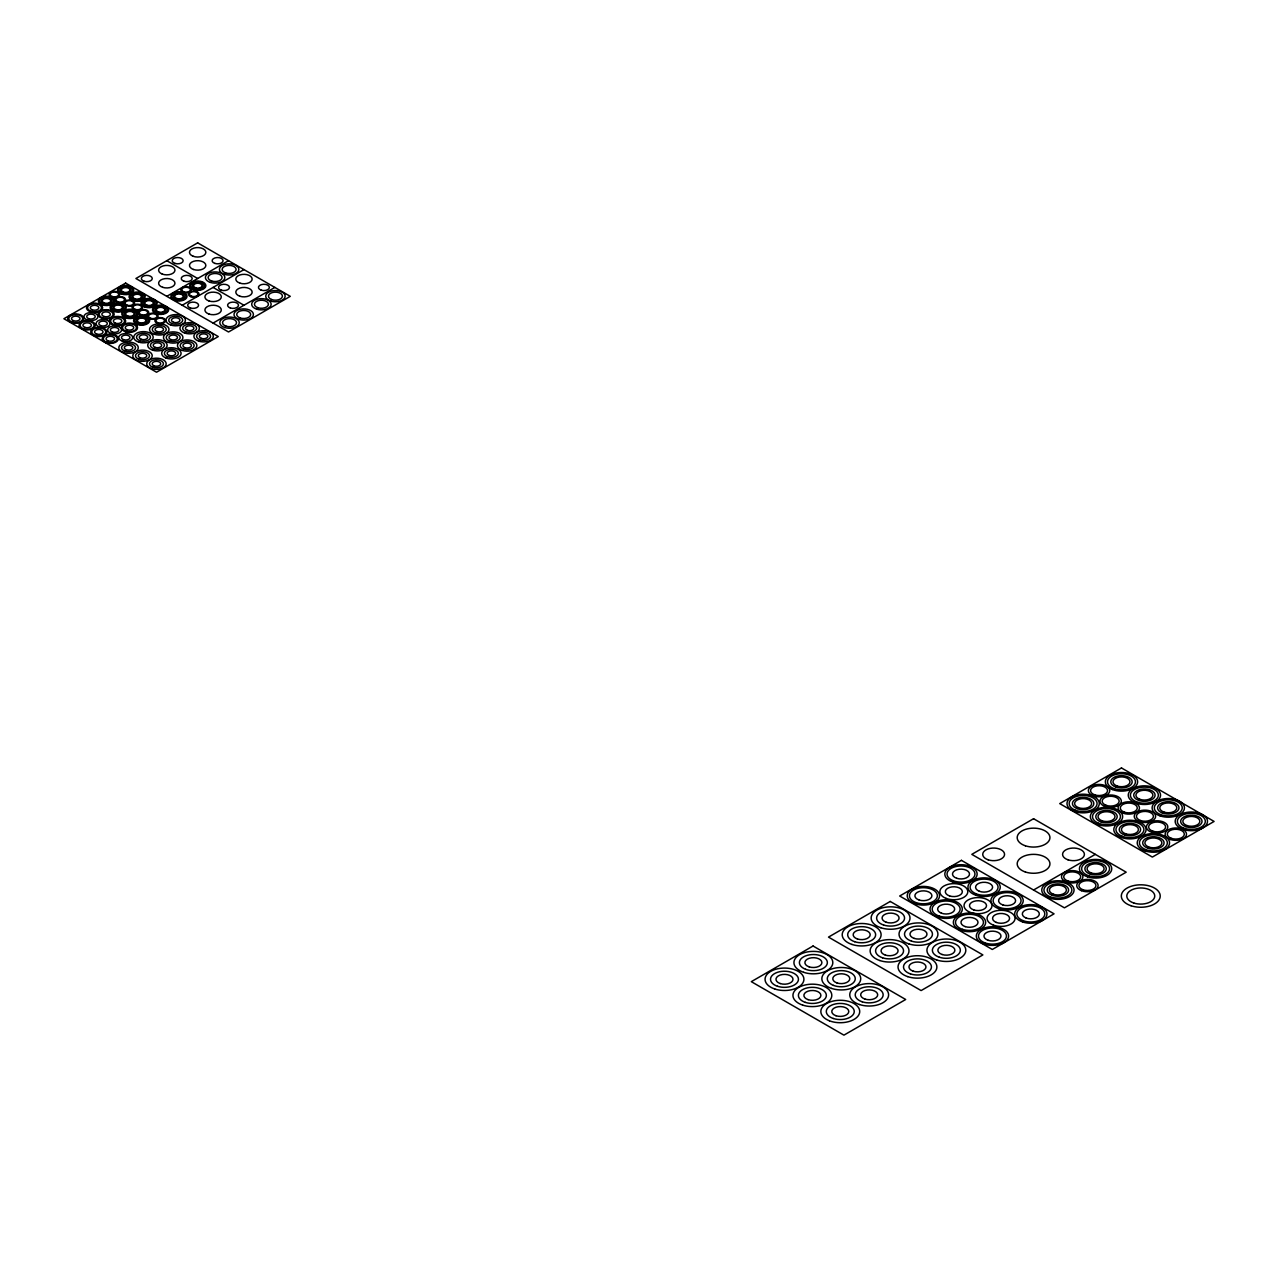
<?xml version="1.0" encoding="UTF-8"?>
<svg xmlns="http://www.w3.org/2000/svg" width="1278" height="1278" viewBox="0 0 1278 1278"><rect width="100%" height="100%" fill="white"/><g stroke="black" fill="none" stroke-linecap="round" stroke-linejoin="round"><path stroke-width="1.5" d="M166.779 296.336L228.522 260.68M182.211 305.25L243.97 269.594M213.091 323.078L274.85 287.422M1033.567 890.015L1095.31 854.359M166.779 260.68L197.659 278.508M213.091 287.422L243.97 305.25M125.643 283.093L63.9 318.733L156.523 372.217L218.282 336.561L125.643 283.093M197.659 242.852L135.899 278.508L228.522 331.992L290.282 296.336L197.659 242.852M813.064 946.008L751.304 981.664L843.927 1035.148L905.687 999.492L813.064 946.008M890.239 901.453L828.495 937.109L921.119 990.578L982.878 954.922L890.239 901.453M961.423 860.35L899.68 896.006L992.303 949.474L1054.062 913.834L961.423 860.35M1033.567 818.703L971.807 854.359L1064.43 907.843L1126.19 872.187L1033.567 818.703M1121.477 767.95L1059.718 803.606L1152.357 857.075L1214.1 821.435L1121.477 767.95M988.182 859.822A10.911 6.31 0 0 0 1004.556 854.359A10.911 6.31 0 0 0 988.182 848.896A10.911 6.31 0 0 0 988.182 859.822M1068.025 859.822A10.911 6.31 0 0 0 1084.399 854.359A10.911 6.31 0 0 0 1068.025 848.896A10.911 6.31 0 0 0 1068.025 859.822M1025.371 845.796A16.374 9.457 0 0 0 1049.941 837.617A16.374 9.457 0 0 0 1025.371 829.422A16.374 9.457 0 0 0 1025.371 845.796M1025.371 871.995A16.374 9.457 0 0 0 1049.941 863.816A16.374 9.457 0 0 0 1025.371 855.621A16.374 9.457 0 0 0 1025.371 871.995M1133.794 903.019A13.978 8.067 0 0 0 1154.753 896.038A13.978 8.067 0 0 0 1133.794 889.041A13.978 8.067 0 0 0 1133.794 903.019M1131.062 905.751A19.426 11.214 0 0 0 1160.216 896.038A19.426 11.214 0 0 0 1131.062 886.309A19.426 11.214 0 0 0 1131.062 905.751M1093.696 795.97A10.703 6.182 0 0 0 1109.751 790.619A10.703 6.182 0 0 0 1093.696 785.267A10.703 6.182 0 0 0 1093.696 795.97M1094.799 794.884A8.515 4.92 0 0 0 1107.563 790.619A8.515 4.92 0 0 0 1094.799 786.369A8.515 4.92 0 0 0 1094.799 794.884M1160.2 815.939A16.151 9.329 0 0 0 1184.434 807.856A16.151 9.329 0 0 0 1160.2 799.772A16.151 9.329 0 0 0 1160.2 815.939M1160.44 814.533A13.978 8.067 0 0 0 1182.214 808.431A13.978 8.067 0 0 0 1162.181 800.603A13.978 8.067 0 0 0 1160.44 814.533M1182.278 829.071A16.151 9.329 0 0 0 1207.454 822.01A16.151 9.329 0 0 0 1184.275 812.952A16.151 9.329 0 0 0 1182.278 829.071M1183.508 828.032A13.978 8.067 0 0 0 1205.282 821.93A13.978 8.067 0 0 0 1185.233 814.086A13.978 8.067 0 0 0 1183.508 828.032M1120.87 837.282A16.151 9.329 0 0 0 1146.031 830.237A16.151 9.329 0 0 0 1122.867 821.179A16.151 9.329 0 0 0 1120.87 837.282M1122.084 836.243A13.978 8.067 0 0 0 1143.858 830.141A13.978 8.067 0 0 0 1123.809 822.313A13.978 8.067 0 0 0 1122.084 836.243M1145.312 850.972A16.151 9.329 0 0 0 1169.546 842.889A16.151 9.329 0 0 0 1145.312 834.806A16.151 9.329 0 0 0 1145.312 850.972M1145.567 849.566A13.978 8.067 0 0 0 1167.325 843.464A13.978 8.067 0 0 0 1147.293 835.636A13.978 8.067 0 0 0 1145.567 849.566M1074.063 811.242A16.151 9.329 0 0 0 1099.24 804.181A16.151 9.329 0 0 0 1076.06 795.14A16.151 9.329 0 0 0 1074.063 811.242M1075.293 810.204A13.978 8.067 0 0 0 1097.051 804.102A13.978 8.067 0 0 0 1077.019 796.274A13.978 8.067 0 0 0 1075.293 810.204M1112.419 789.532A16.151 9.329 0 0 0 1137.596 782.471A16.151 9.329 0 0 0 1114.416 773.43A16.151 9.329 0 0 0 1112.419 789.532M1114.496 788.798A13.978 8.067 0 0 0 1135.455 781.816A13.978 8.067 0 0 0 1114.496 774.819A13.978 8.067 0 0 0 1114.496 788.798M1097.435 824.342A16.151 9.329 0 0 0 1122.611 817.281A16.151 9.329 0 0 0 1099.431 808.223A16.151 9.329 0 0 0 1097.435 824.342M1098.665 823.304A13.978 8.067 0 0 0 1120.423 817.185A13.978 8.067 0 0 0 1100.39 809.357A13.978 8.067 0 0 0 1098.665 823.304M1136.318 803.239A16.151 9.329 0 0 0 1160.552 795.156A16.151 9.329 0 0 0 1136.318 787.088A16.151 9.329 0 0 0 1136.318 803.239M1136.557 801.849A13.978 8.067 0 0 0 1158.331 795.731A13.978 8.067 0 0 0 1138.283 787.903A13.978 8.067 0 0 0 1136.557 801.849M1104.655 806.29A10.703 6.182 0 0 0 1121.317 801.61A10.703 6.182 0 0 0 1105.981 795.619A10.703 6.182 0 0 0 1104.655 806.29M1105.885 805.236A8.515 4.92 0 0 0 1119.145 801.53A8.515 4.92 0 0 0 1106.924 796.753A8.515 4.92 0 0 0 1105.885 805.236M1123.426 813.303A10.703 6.182 0 0 0 1139.465 807.968A10.703 6.182 0 0 0 1123.426 802.616A10.703 6.182 0 0 0 1123.426 813.303M1124.001 812.025A8.515 4.92 0 0 0 1137.26 808.319A8.515 4.92 0 0 0 1125.055 803.542A8.515 4.92 0 0 0 1124.001 812.025M1139.577 821.674A10.703 6.182 0 0 0 1155.631 816.322A10.703 6.182 0 0 0 1139.577 810.971A10.703 6.182 0 0 0 1139.577 821.674M1140.663 820.572A8.515 4.92 0 0 0 1153.443 816.322A8.515 4.92 0 0 0 1140.663 812.057A8.515 4.92 0 0 0 1140.663 820.572M1151.766 832.298A10.703 6.182 0 0 0 1167.804 826.946A10.703 6.182 0 0 0 1151.766 821.594A10.703 6.182 0 0 0 1151.766 832.298M1152.852 831.195A8.515 4.92 0 0 0 1165.616 826.946A8.515 4.92 0 0 0 1152.852 822.681A8.515 4.92 0 0 0 1152.852 831.195M1171.031 838.24A8.515 4.92 0 0 0 1184.307 834.518A8.515 4.92 0 0 0 1172.086 829.741A8.515 4.92 0 0 0 1171.031 838.24M1170.456 839.518A10.703 6.182 0 0 0 1186.511 834.167A10.703 6.182 0 0 0 1170.456 828.815A10.703 6.182 0 0 0 1170.456 839.518M1115.486 786.928A10.703 6.182 0 0 0 1132.148 782.248A10.703 6.182 0 0 0 1116.812 776.257A10.703 6.182 0 0 0 1115.486 786.928M1117.228 786.066A8.515 4.92 0 0 0 1129.992 781.816A8.515 4.92 0 0 0 1117.228 777.551A8.515 4.92 0 0 0 1117.228 786.066M1139.033 800.507A10.703 6.182 0 0 0 1155.088 795.156A10.703 6.182 0 0 0 1139.033 789.82A10.703 6.182 0 0 0 1139.033 800.507M1139.625 799.229A8.515 4.92 0 0 0 1152.884 795.507A8.515 4.92 0 0 0 1140.663 790.747A8.515 4.92 0 0 0 1139.625 799.229M1162.277 812.968A10.703 6.182 0 0 0 1178.955 808.287A10.703 6.182 0 0 0 1163.603 802.296A10.703 6.182 0 0 0 1162.277 812.968M1164.018 812.105A8.515 4.92 0 0 0 1176.798 807.856A8.515 4.92 0 0 0 1164.018 803.59A8.515 4.92 0 0 0 1164.018 812.105M1185.984 826.69A10.703 6.182 0 0 0 1202.039 821.355A10.703 6.182 0 0 0 1185.984 816.003A10.703 6.182 0 0 0 1185.984 826.69M1187.086 825.604A8.515 4.92 0 0 0 1199.85 821.355A8.515 4.92 0 0 0 1187.086 817.089A8.515 4.92 0 0 0 1187.086 825.604M1148.043 848.241A10.703 6.182 0 0 0 1164.082 842.889A10.703 6.182 0 0 0 1148.043 837.537A10.703 6.182 0 0 0 1148.043 848.241M1148.618 846.963A8.515 4.92 0 0 0 1161.878 843.24A8.515 4.92 0 0 0 1149.673 838.464A8.515 4.92 0 0 0 1148.618 846.963M1124.576 834.917A10.703 6.182 0 0 0 1140.615 829.566A10.703 6.182 0 0 0 1124.576 824.214A10.703 6.182 0 0 0 1124.576 834.917M1125.662 833.815A8.515 4.92 0 0 0 1138.442 829.566A8.515 4.92 0 0 0 1125.662 825.3A8.515 4.92 0 0 0 1125.662 833.815M1101.141 821.962A10.703 6.182 0 0 0 1117.196 816.61A10.703 6.182 0 0 0 1101.141 811.258A10.703 6.182 0 0 0 1101.141 821.962M1102.243 820.875A8.515 4.92 0 0 0 1115.007 816.61A8.515 4.92 0 0 0 1102.243 812.361A8.515 4.92 0 0 0 1102.243 820.875M1077.13 808.639A10.703 6.182 0 0 0 1093.792 803.958A10.703 6.182 0 0 0 1078.44 797.967A10.703 6.182 0 0 0 1077.13 808.639M1078.344 807.6A8.515 4.92 0 0 0 1091.62 803.878A8.515 4.92 0 0 0 1079.399 799.101A8.515 4.92 0 0 0 1078.344 807.6M1088.6 875.718A13.978 8.067 0 0 0 1109.56 868.736A13.978 8.067 0 0 0 1088.6 861.755A13.978 8.067 0 0 0 1088.6 875.718M1087.498 876.82A16.151 9.329 0 0 0 1111.732 868.736A16.151 9.329 0 0 0 1087.498 860.669A16.151 9.329 0 0 0 1087.498 876.82M1050.069 896.741A13.978 8.067 0 0 0 1071.827 890.638A13.978 8.067 0 0 0 1051.794 882.81A13.978 8.067 0 0 0 1050.069 896.741M1048.839 897.779A16.151 9.329 0 0 0 1074.015 890.718A16.151 9.329 0 0 0 1050.835 881.676A16.151 9.329 0 0 0 1048.839 897.779M1090.23 874.088A10.703 6.182 0 0 0 1106.285 868.736A10.703 6.182 0 0 0 1090.23 863.385A10.703 6.182 0 0 0 1090.23 874.088M1090.805 872.81A8.515 4.92 0 0 0 1104.08 869.088A8.515 4.92 0 0 0 1091.859 864.311A8.515 4.92 0 0 0 1090.805 872.81M1051.906 895.175A10.703 6.182 0 0 0 1068.568 890.494A10.703 6.182 0 0 0 1053.216 884.504A10.703 6.182 0 0 0 1051.906 895.175M1053.12 894.137A8.515 4.92 0 0 0 1066.395 890.415A8.515 4.92 0 0 0 1054.174 885.638A8.515 4.92 0 0 0 1053.12 894.137M1066.858 882.139A10.703 6.182 0 0 0 1082.913 876.788A10.703 6.182 0 0 0 1066.858 871.436A10.703 6.182 0 0 0 1066.858 882.139M1067.961 881.037A8.515 4.92 0 0 0 1080.725 876.788A8.515 4.92 0 0 0 1067.961 872.523A8.515 4.92 0 0 0 1067.961 881.037M1081.428 890.686A10.703 6.182 0 0 0 1098.09 886.005A10.703 6.182 0 0 0 1082.754 880.015A10.703 6.182 0 0 0 1081.428 890.686M1082.658 889.648A8.515 4.92 0 0 0 1095.917 885.926A8.515 4.92 0 0 0 1083.712 881.149A8.515 4.92 0 0 0 1082.658 889.648M953.164 880.718A13.978 8.067 0 0 0 974.922 874.615A13.978 8.067 0 0 0 954.89 866.788A13.978 8.067 0 0 0 953.164 880.718M952.909 882.124A16.151 9.329 0 0 0 977.143 874.04A16.151 9.329 0 0 0 952.909 865.957A16.151 9.329 0 0 0 952.909 882.124M976.248 893.865A13.978 8.067 0 0 0 998.022 887.763A13.978 8.067 0 0 0 977.99 879.919A13.978 8.067 0 0 0 976.248 893.865M976.009 895.255A16.151 9.329 0 0 0 1000.243 887.188A16.151 9.329 0 0 0 976.009 879.104A16.151 9.329 0 0 0 976.009 895.255M1000.099 907.636A13.978 8.067 0 0 0 1021.058 900.655A13.978 8.067 0 0 0 1000.099 893.673A13.978 8.067 0 0 0 1000.099 907.636M998.997 908.738A16.151 9.329 0 0 0 1023.231 900.655A16.151 9.329 0 0 0 998.997 892.571A16.151 9.329 0 0 0 998.997 908.738M1022.991 920.607A13.978 8.067 0 0 0 1044.749 914.489A13.978 8.067 0 0 0 1024.716 906.661A13.978 8.067 0 0 0 1022.991 920.607M1022.735 921.997A16.151 9.329 0 0 0 1046.97 913.914A16.151 9.329 0 0 0 1022.735 905.846A16.151 9.329 0 0 0 1022.735 921.997M956.743 878.305A8.515 4.92 0 0 0 969.507 874.04A8.515 4.92 0 0 0 956.743 869.791A8.515 4.92 0 0 0 956.743 878.305M979.315 891.261A8.515 4.92 0 0 0 992.575 887.539A8.515 4.92 0 0 0 980.37 882.763A8.515 4.92 0 0 0 979.315 891.261M1002.831 904.92A8.515 4.92 0 0 0 1015.595 900.655A8.515 4.92 0 0 0 1002.831 896.405A8.515 4.92 0 0 0 1002.831 904.92M1026.042 917.987A8.515 4.92 0 0 0 1039.302 914.265A8.515 4.92 0 0 0 1027.097 909.505A8.515 4.92 0 0 0 1026.042 917.987M949.57 895.942A8.515 4.92 0 0 0 962.35 891.693A8.515 4.92 0 0 0 949.57 887.427A8.515 4.92 0 0 0 949.57 895.942M946.008 898.37A13.978 8.067 0 0 0 967.765 892.268A13.978 8.067 0 0 0 947.733 884.44A13.978 8.067 0 0 0 946.008 898.37M973.74 909.904A8.515 4.92 0 0 0 986.52 905.639A8.515 4.92 0 0 0 973.74 901.389A8.515 4.92 0 0 0 973.74 909.904M971.024 912.636A13.978 8.067 0 0 0 991.984 905.639A13.978 8.067 0 0 0 971.024 898.658A13.978 8.067 0 0 0 971.024 912.636M996.297 922.428A8.515 4.92 0 0 0 1009.556 918.706A8.515 4.92 0 0 0 997.351 913.946A8.515 4.92 0 0 0 996.297 922.428M993.23 925.048A13.978 8.067 0 0 0 1015.004 918.93A13.978 8.067 0 0 0 994.955 911.102A13.978 8.067 0 0 0 993.23 925.048M916.406 902.731A13.978 8.067 0 0 0 937.365 895.75A13.978 8.067 0 0 0 916.406 888.769A13.978 8.067 0 0 0 916.406 902.731M915.304 903.834A16.151 9.329 0 0 0 939.538 895.75A16.151 9.329 0 0 0 915.304 887.667A16.151 9.329 0 0 0 915.304 903.834M939.17 916.07A13.978 8.067 0 0 0 960.129 909.089A13.978 8.067 0 0 0 939.17 902.092A13.978 8.067 0 0 0 939.17 916.07M938.068 917.157A16.151 9.329 0 0 0 962.302 909.089A16.151 9.329 0 0 0 938.068 901.006A16.151 9.329 0 0 0 938.068 917.157M962.494 929.346A13.978 8.067 0 0 0 983.453 922.365A13.978 8.067 0 0 0 962.494 915.367A13.978 8.067 0 0 0 962.494 929.346M961.407 930.432A16.151 9.329 0 0 0 985.642 922.365A16.151 9.329 0 0 0 961.407 914.281A16.151 9.329 0 0 0 961.407 930.432M984.635 942.749A13.978 8.067 0 0 0 1006.409 936.646A13.978 8.067 0 0 0 986.36 928.802A13.978 8.067 0 0 0 984.635 942.749M984.38 944.138A16.151 9.329 0 0 0 1008.614 936.071A16.151 9.329 0 0 0 984.38 927.988A16.151 9.329 0 0 0 984.38 944.138M919.138 900.016A8.515 4.92 0 0 0 931.902 895.75A8.515 4.92 0 0 0 919.138 891.501A8.515 4.92 0 0 0 919.138 900.016M941.375 913.163A8.515 4.92 0 0 0 954.65 909.441A8.515 4.92 0 0 0 942.429 904.664A8.515 4.92 0 0 0 941.375 913.163M965.225 926.614A8.515 4.92 0 0 0 978.005 922.365A8.515 4.92 0 0 0 965.225 918.099A8.515 4.92 0 0 0 965.225 926.614M988.213 940.32A8.515 4.92 0 0 0 1000.978 936.071A8.515 4.92 0 0 0 988.213 931.806A8.515 4.92 0 0 0 988.213 940.32M883.593 925.016A13.978 8.067 0 0 0 904.552 918.035A13.978 8.067 0 0 0 883.593 911.054A13.978 8.067 0 0 0 883.593 925.016M880.861 927.748A19.426 11.214 0 0 0 910 918.035A19.426 11.214 0 0 0 880.861 908.323A19.426 11.214 0 0 0 880.861 927.748M908.754 943.851A19.426 11.214 0 0 0 937.908 934.138A19.426 11.214 0 0 0 908.754 924.425A19.426 11.214 0 0 0 908.754 943.851M911.486 941.119A13.978 8.067 0 0 0 932.445 934.138A13.978 8.067 0 0 0 911.486 927.157A13.978 8.067 0 0 0 911.486 941.119M936.646 959.954A19.426 11.214 0 0 0 965.801 950.241A19.426 11.214 0 0 0 936.646 940.528A19.426 11.214 0 0 0 936.646 959.954M939.378 957.238A13.978 8.067 0 0 0 960.337 950.241A13.978 8.067 0 0 0 939.378 943.26A13.978 8.067 0 0 0 939.378 957.238M854.678 941.71A13.978 8.067 0 0 0 875.638 934.713A13.978 8.067 0 0 0 854.678 927.732A13.978 8.067 0 0 0 854.678 941.71M851.947 944.442A19.426 11.214 0 0 0 881.101 934.713A19.426 11.214 0 0 0 851.947 925A19.426 11.214 0 0 0 851.947 944.442M879.855 960.545A19.426 11.214 0 0 0 908.993 950.832A19.426 11.214 0 0 0 879.855 941.119A19.426 11.214 0 0 0 879.855 960.545M882.587 957.813A13.978 8.067 0 0 0 903.546 950.832A13.978 8.067 0 0 0 882.587 943.835A13.978 8.067 0 0 0 882.587 957.813M907.747 976.648A19.426 11.214 0 0 0 936.886 966.935A19.426 11.214 0 0 0 907.747 957.222A19.426 11.214 0 0 0 907.747 976.648M910.479 973.916A13.978 8.067 0 0 0 931.438 966.935A13.978 8.067 0 0 0 910.479 959.954A13.978 8.067 0 0 0 910.479 973.916M886.309 922.285A8.515 4.92 0 0 0 899.089 918.035A8.515 4.92 0 0 0 886.309 913.77A8.515 4.92 0 0 0 886.309 922.285M942.11 954.506A8.515 4.92 0 0 0 954.89 950.241A8.515 4.92 0 0 0 942.11 945.992A8.515 4.92 0 0 0 942.11 954.506M857.41 938.979A8.515 4.92 0 0 0 870.19 934.713A8.515 4.92 0 0 0 857.41 930.464A8.515 4.92 0 0 0 857.41 938.979M885.303 955.081A8.515 4.92 0 0 0 898.083 950.832A8.515 4.92 0 0 0 885.303 946.567A8.515 4.92 0 0 0 885.303 955.081M913.211 971.184A8.515 4.92 0 0 0 925.975 966.935A8.515 4.92 0 0 0 913.211 962.669A8.515 4.92 0 0 0 913.211 971.184M914.217 938.403A8.515 4.92 0 0 0 926.981 934.138A8.515 4.92 0 0 0 914.217 929.889A8.515 4.92 0 0 0 914.217 938.403M805.555 969.283A13.978 8.067 0 0 0 827.329 963.165A13.978 8.067 0 0 0 807.281 955.337A13.978 8.067 0 0 0 805.555 969.283M803.67 972.318A19.426 11.214 0 0 0 832.809 962.59A19.426 11.214 0 0 0 803.67 952.877A19.426 11.214 0 0 0 803.67 972.318M831.563 988.421A19.426 11.214 0 0 0 860.717 978.708A19.426 11.214 0 0 0 831.563 968.996A19.426 11.214 0 0 0 831.563 988.421M833.448 985.386A13.978 8.067 0 0 0 855.222 979.283A13.978 8.067 0 0 0 835.173 971.44A13.978 8.067 0 0 0 833.448 985.386M859.471 1004.524A19.426 11.214 0 0 0 888.609 994.811A19.426 11.214 0 0 0 859.471 985.098A19.426 11.214 0 0 0 859.471 1004.524M862.187 1001.792A13.978 8.067 0 0 0 883.146 994.811A13.978 8.067 0 0 0 862.187 987.83A13.978 8.067 0 0 0 862.187 1001.792M777.487 986.265A13.978 8.067 0 0 0 798.446 979.283A13.978 8.067 0 0 0 777.487 972.302A13.978 8.067 0 0 0 777.487 986.265M774.772 988.996A19.426 11.214 0 0 0 803.91 979.283A19.426 11.214 0 0 0 774.772 969.571A19.426 11.214 0 0 0 774.772 988.996M802.664 1005.099A19.426 11.214 0 0 0 831.802 995.386A19.426 11.214 0 0 0 802.664 985.673A19.426 11.214 0 0 0 802.664 1005.099M805.396 1002.383A13.978 8.067 0 0 0 826.355 995.386A13.978 8.067 0 0 0 805.396 988.405A13.978 8.067 0 0 0 805.396 1002.383M829.39 1020.787A19.426 11.214 0 0 0 859.663 1012.304A19.426 11.214 0 0 0 831.786 1001.409A19.426 11.214 0 0 0 829.39 1020.787M833.288 1018.486A13.978 8.067 0 0 0 854.247 1011.505A13.978 8.067 0 0 0 833.288 1004.508A13.978 8.067 0 0 0 833.288 1018.486M809.134 966.855A8.515 4.92 0 0 0 821.898 962.59A8.515 4.92 0 0 0 809.134 958.34A8.515 4.92 0 0 0 809.134 966.855M864.918 999.061A8.515 4.92 0 0 0 877.698 994.811A8.515 4.92 0 0 0 864.918 990.546A8.515 4.92 0 0 0 864.918 999.061M780.219 983.549A8.515 4.92 0 0 0 792.999 979.283A8.515 4.92 0 0 0 780.219 975.034A8.515 4.92 0 0 0 780.219 983.549M808.127 999.652A8.515 4.92 0 0 0 820.891 995.386A8.515 4.92 0 0 0 808.127 991.137A8.515 4.92 0 0 0 808.127 999.652M836.02 1015.754A8.515 4.92 0 0 0 848.784 1011.505A8.515 4.92 0 0 0 836.02 1007.24A8.515 4.92 0 0 0 836.02 1015.754M837.026 982.958A8.515 4.92 0 0 0 849.79 978.708A8.515 4.92 0 0 0 837.026 974.443A8.515 4.92 0 0 0 837.026 982.958M144.095 281.24A5.463 3.147 0 0 0 152.274 278.508A5.463 3.147 0 0 0 144.095 275.776A5.463 3.147 0 0 0 144.095 281.24M184.016 281.24A5.463 3.147 0 0 0 192.195 278.508A5.463 3.147 0 0 0 184.016 275.776A5.463 3.147 0 0 0 184.016 281.24M162.194 274.051A8.179 4.729 0 0 0 174.942 270.473A8.179 4.729 0 0 0 163.201 265.888A8.179 4.729 0 0 0 162.194 274.051M162.689 287.326A8.179 4.729 0 0 0 174.958 283.237A8.179 4.729 0 0 0 162.689 279.147A8.179 4.729 0 0 0 162.689 287.326M194.288 289.195A6.981 4.026 0 0 0 204.768 285.697A6.981 4.026 0 0 0 194.288 282.198A6.981 4.026 0 0 0 194.288 289.195M193.745 289.739A8.083 4.665 0 0 0 205.87 285.697A8.083 4.665 0 0 0 193.745 281.655A8.083 4.665 0 0 0 193.745 289.739M175.453 299.851A6.981 4.026 0 0 0 185.933 296.352A6.981 4.026 0 0 0 175.453 292.87A6.981 4.026 0 0 0 175.453 299.851M174.91 300.394A8.083 4.665 0 0 0 187.019 296.352A8.083 4.665 0 0 0 174.91 292.327A8.083 4.665 0 0 0 174.91 300.394M195.119 288.381A5.352 3.083 0 0 0 203.138 285.697A5.352 3.083 0 0 0 195.119 283.029A5.352 3.083 0 0 0 195.119 288.381M195.662 287.822A4.249 2.46 0 0 0 202.052 285.697A4.249 2.46 0 0 0 195.662 283.572A4.249 2.46 0 0 0 195.662 287.822M176.268 299.036A5.352 3.083 0 0 0 184.288 296.352A5.352 3.083 0 0 0 176.268 293.684A5.352 3.083 0 0 0 176.268 299.036M176.811 298.493A4.249 2.46 0 0 0 183.201 296.352A4.249 2.46 0 0 0 176.811 294.228A4.249 2.46 0 0 0 176.811 298.493M183.425 292.39A5.352 3.083 0 0 0 191.46 289.723A5.352 3.083 0 0 0 183.425 287.055A5.352 3.083 0 0 0 183.425 292.39M183.968 291.847A4.249 2.46 0 0 0 190.358 289.723A4.249 2.46 0 0 0 183.968 287.598A4.249 2.46 0 0 0 183.968 291.847M191.029 296.784A5.352 3.083 0 0 0 199.064 294.116A5.352 3.083 0 0 0 191.029 291.432A5.352 3.083 0 0 0 191.029 296.784M191.588 296.24A4.249 2.46 0 0 0 197.962 294.116A4.249 2.46 0 0 0 191.588 291.991A4.249 2.46 0 0 0 191.588 296.24M111.761 297.103A5.352 3.083 0 0 0 119.797 294.419A5.352 3.083 0 0 0 111.761 291.751A5.352 3.083 0 0 0 111.761 297.103M112.304 296.544A4.249 2.46 0 0 0 118.694 294.419A4.249 2.46 0 0 0 112.304 292.295A4.249 2.46 0 0 0 112.304 296.544M145.021 307.071A8.083 4.665 0 0 0 157.13 303.046A8.083 4.665 0 0 0 145.021 299.004A8.083 4.665 0 0 0 145.021 307.071M145.133 306.385A6.981 4.026 0 0 0 156.028 303.333A6.981 4.026 0 0 0 145.996 299.419A6.981 4.026 0 0 0 145.133 306.385M156.539 313.829A8.083 4.665 0 0 0 168.664 309.787A8.083 4.665 0 0 0 156.539 305.746A8.083 4.665 0 0 0 156.539 313.829M157.098 313.286A6.981 4.026 0 0 0 167.562 309.787A6.981 4.026 0 0 0 157.098 306.289A6.981 4.026 0 0 0 157.098 313.286M125.835 317.934A8.083 4.665 0 0 0 137.944 313.893A8.083 4.665 0 0 0 125.835 309.851A8.083 4.665 0 0 0 125.835 317.934M126.378 317.391A6.981 4.026 0 0 0 136.858 313.893A6.981 4.026 0 0 0 126.378 310.394A6.981 4.026 0 0 0 126.378 317.391M137.577 324.596A8.083 4.665 0 0 0 149.686 320.554A8.083 4.665 0 0 0 137.577 316.513A8.083 4.665 0 0 0 137.577 324.596M138.12 324.053A6.981 4.026 0 0 0 148.599 320.554A6.981 4.026 0 0 0 138.12 317.056A6.981 4.026 0 0 0 138.12 324.053M102.432 304.915A8.083 4.665 0 0 0 114.557 300.873A8.083 4.665 0 0 0 102.432 296.831A8.083 4.665 0 0 0 102.432 304.915M102.975 304.372A6.981 4.026 0 0 0 113.454 300.873A6.981 4.026 0 0 0 102.975 297.375A6.981 4.026 0 0 0 102.975 304.372M121.618 294.052A8.083 4.665 0 0 0 133.727 290.026A8.083 4.665 0 0 0 121.618 285.984A8.083 4.665 0 0 0 121.618 294.052M121.745 293.365A6.981 4.026 0 0 0 132.624 290.314A6.981 4.026 0 0 0 122.608 286.384A6.981 4.026 0 0 0 121.745 293.365M114.125 311.465A8.083 4.665 0 0 0 126.234 307.423A8.083 4.665 0 0 0 114.125 303.381A8.083 4.665 0 0 0 114.125 311.465M114.669 310.905A6.981 4.026 0 0 0 125.148 307.423A6.981 4.026 0 0 0 114.669 303.924A6.981 4.026 0 0 0 114.669 310.905M133.072 300.729A8.083 4.665 0 0 0 145.181 296.688A8.083 4.665 0 0 0 133.072 292.662A8.083 4.665 0 0 0 133.072 300.729M133.615 300.186A6.981 4.026 0 0 0 144.095 296.688A6.981 4.026 0 0 0 133.615 293.205A6.981 4.026 0 0 0 133.615 300.186M117.56 302.375A5.352 3.083 0 0 0 125.595 299.691A5.352 3.083 0 0 0 117.56 297.023A5.352 3.083 0 0 0 117.56 302.375M118.103 301.832A4.249 2.46 0 0 0 124.493 299.691A4.249 2.46 0 0 0 118.103 297.566A4.249 2.46 0 0 0 118.103 301.832M126.618 305.762A5.352 3.083 0 0 0 134.653 303.094A5.352 3.083 0 0 0 126.618 300.426A5.352 3.083 0 0 0 126.618 305.762M127.177 305.218A4.249 2.46 0 0 0 133.551 303.094A4.249 2.46 0 0 0 127.177 300.969A4.249 2.46 0 0 0 127.177 305.218M134.701 309.947A5.352 3.083 0 0 0 142.721 307.279A5.352 3.083 0 0 0 134.701 304.595A5.352 3.083 0 0 0 134.701 309.947M135.244 309.404A4.249 2.46 0 0 0 141.634 307.279A4.249 2.46 0 0 0 135.244 305.138A4.249 2.46 0 0 0 135.244 309.404M140.788 315.267A5.352 3.083 0 0 0 148.823 312.583A5.352 3.083 0 0 0 140.788 309.915A5.352 3.083 0 0 0 140.788 315.267M141.347 314.707A4.249 2.46 0 0 0 147.721 312.583A4.249 2.46 0 0 0 141.347 310.458A4.249 2.46 0 0 0 141.347 314.707M150.692 318.318A4.249 2.46 0 0 0 157.082 316.193A4.249 2.46 0 0 0 150.692 314.068A4.249 2.46 0 0 0 150.692 318.318M150.149 318.877A5.352 3.083 0 0 0 158.168 316.193A5.352 3.083 0 0 0 150.149 313.525A5.352 3.083 0 0 0 150.149 318.877M122.976 292.694A5.352 3.083 0 0 0 130.995 290.026A5.352 3.083 0 0 0 122.976 287.342A5.352 3.083 0 0 0 122.976 292.694M123.519 292.151A4.249 2.46 0 0 0 129.909 290.026A4.249 2.46 0 0 0 123.519 287.885A4.249 2.46 0 0 0 123.519 292.151M134.43 299.371A5.352 3.083 0 0 0 142.465 296.688A5.352 3.083 0 0 0 134.43 294.02A5.352 3.083 0 0 0 134.43 299.371M134.717 298.732A4.249 2.46 0 0 0 141.363 296.863A4.249 2.46 0 0 0 135.244 294.483A4.249 2.46 0 0 0 134.717 298.732M146.379 305.714A5.352 3.083 0 0 0 154.398 303.046A5.352 3.083 0 0 0 146.379 300.362A5.352 3.083 0 0 0 146.379 305.714M146.922 305.17A4.249 2.46 0 0 0 153.312 303.046A4.249 2.46 0 0 0 146.922 300.905A4.249 2.46 0 0 0 146.922 305.17M157.913 312.455A5.352 3.083 0 0 0 165.932 309.787A5.352 3.083 0 0 0 157.913 307.119A5.352 3.083 0 0 0 157.913 312.455M158.456 311.912A4.249 2.46 0 0 0 164.846 309.787A4.249 2.46 0 0 0 158.456 307.663A4.249 2.46 0 0 0 158.456 311.912M138.935 323.238A5.352 3.083 0 0 0 146.954 320.554A5.352 3.083 0 0 0 138.935 317.887A5.352 3.083 0 0 0 138.935 323.238M139.478 322.679A4.249 2.46 0 0 0 145.868 320.554A4.249 2.46 0 0 0 139.478 318.43A4.249 2.46 0 0 0 139.478 322.679M127.193 316.577A5.352 3.083 0 0 0 135.228 313.893A5.352 3.083 0 0 0 127.193 311.225A5.352 3.083 0 0 0 127.193 316.577M127.752 316.017A4.249 2.46 0 0 0 134.126 313.893A4.249 2.46 0 0 0 127.752 311.768A4.249 2.46 0 0 0 127.752 316.017M115.483 310.091A5.352 3.083 0 0 0 123.503 307.423A5.352 3.083 0 0 0 115.483 304.739A5.352 3.083 0 0 0 115.483 310.091M116.026 309.548A4.249 2.46 0 0 0 122.416 307.423A4.249 2.46 0 0 0 116.026 305.298A4.249 2.46 0 0 0 116.026 309.548M103.806 303.541A5.352 3.083 0 0 0 111.825 300.873A5.352 3.083 0 0 0 103.806 298.205A5.352 3.083 0 0 0 103.806 303.541M104.349 302.998A4.249 2.46 0 0 0 110.739 300.873A4.249 2.46 0 0 0 104.349 298.748A4.249 2.46 0 0 0 104.349 302.998M90.642 311.097A6.981 4.026 0 0 0 101.521 308.046A6.981 4.026 0 0 0 91.505 304.132A6.981 4.026 0 0 0 90.642 311.097M90.514 311.8A8.083 4.665 0 0 0 102.639 307.758A8.083 4.665 0 0 0 90.514 303.717A8.083 4.665 0 0 0 90.514 311.8M102.607 317.823A6.981 4.026 0 0 0 113.087 314.324A6.981 4.026 0 0 0 102.607 310.842A6.981 4.026 0 0 0 102.607 317.823M102.064 318.366A8.083 4.665 0 0 0 114.189 314.324A8.083 4.665 0 0 0 102.064 310.298A8.083 4.665 0 0 0 102.064 318.366M114.109 324.564A6.981 4.026 0 0 0 124.589 321.066A6.981 4.026 0 0 0 114.109 317.567A6.981 4.026 0 0 0 114.109 324.564M113.566 325.107A8.083 4.665 0 0 0 125.675 321.066A8.083 4.665 0 0 0 113.566 317.024A8.083 4.665 0 0 0 113.566 325.107M125.979 331.194A6.981 4.026 0 0 0 136.458 327.695A6.981 4.026 0 0 0 125.979 324.213A6.981 4.026 0 0 0 125.979 331.194M125.436 331.737A8.083 4.665 0 0 0 137.545 327.695A8.083 4.665 0 0 0 125.436 323.653A8.083 4.665 0 0 0 125.436 331.737M92.431 309.883A4.249 2.46 0 0 0 98.821 307.758A4.249 2.46 0 0 0 92.431 305.634A4.249 2.46 0 0 0 92.431 309.883M103.981 316.465A4.249 2.46 0 0 0 110.355 314.324A4.249 2.46 0 0 0 103.981 312.199A4.249 2.46 0 0 0 103.981 316.465M115.212 323.094A4.249 2.46 0 0 0 121.841 321.241A4.249 2.46 0 0 0 115.739 318.861A4.249 2.46 0 0 0 115.212 323.094M127.337 329.82A4.249 2.46 0 0 0 133.727 327.695A4.249 2.46 0 0 0 127.337 325.57A4.249 2.46 0 0 0 127.337 329.82M88.853 318.717A4.249 2.46 0 0 0 95.227 316.577A4.249 2.46 0 0 0 88.853 314.452A4.249 2.46 0 0 0 88.853 318.717M87.479 320.075A6.981 4.026 0 0 0 97.959 316.577A6.981 4.026 0 0 0 87.479 313.094A6.981 4.026 0 0 0 87.479 320.075M100.674 325.602A4.249 2.46 0 0 0 107.304 323.733A4.249 2.46 0 0 0 101.202 321.353A4.249 2.46 0 0 0 100.674 325.602M99.572 327.056A6.981 4.026 0 0 0 110.052 323.558A6.981 4.026 0 0 0 99.572 320.075A6.981 4.026 0 0 0 99.572 327.056M112.464 332.04A4.249 2.46 0 0 0 118.854 329.916A4.249 2.46 0 0 0 112.464 327.791A4.249 2.46 0 0 0 112.464 332.04M111.106 333.414A6.981 4.026 0 0 0 121.586 329.916A6.981 4.026 0 0 0 111.106 326.433A6.981 4.026 0 0 0 111.106 333.414M72.255 322.104A6.981 4.026 0 0 0 82.735 318.621A6.981 4.026 0 0 0 72.255 315.123A6.981 4.026 0 0 0 72.255 322.104M71.712 322.647A8.083 4.665 0 0 0 83.837 318.621A8.083 4.665 0 0 0 71.712 314.58A8.083 4.665 0 0 0 71.712 322.647M83.645 328.781A6.981 4.026 0 0 0 94.125 325.283A6.981 4.026 0 0 0 83.645 321.784A6.981 4.026 0 0 0 83.645 328.781M82.607 329.149A8.083 4.665 0 0 0 95.195 325.618A8.083 4.665 0 0 0 83.613 321.082A8.083 4.665 0 0 0 82.607 329.149M95.307 335.411A6.981 4.026 0 0 0 105.786 331.913A6.981 4.026 0 0 0 95.307 328.43A6.981 4.026 0 0 0 95.307 335.411M94.764 335.954A8.083 4.665 0 0 0 106.889 331.913A8.083 4.665 0 0 0 94.764 327.887A8.083 4.665 0 0 0 94.764 335.954M106.793 342.264A6.981 4.026 0 0 0 117.272 338.766A6.981 4.026 0 0 0 106.793 335.283A6.981 4.026 0 0 0 106.793 342.264M106.25 342.808A8.083 4.665 0 0 0 118.375 338.766A8.083 4.665 0 0 0 106.25 334.724A8.083 4.665 0 0 0 106.25 342.808M73.373 320.65A4.249 2.46 0 0 0 80.003 318.797A4.249 2.46 0 0 0 73.9 316.401A4.249 2.46 0 0 0 73.373 320.65M85.003 327.408A4.249 2.46 0 0 0 91.393 325.283A4.249 2.46 0 0 0 85.003 323.158A4.249 2.46 0 0 0 85.003 327.408M96.681 334.053A4.249 2.46 0 0 0 103.055 331.913A4.249 2.46 0 0 0 96.681 329.788A4.249 2.46 0 0 0 96.681 334.053M108.167 340.906A4.249 2.46 0 0 0 114.557 338.766A4.249 2.46 0 0 0 108.167 336.641A4.249 2.46 0 0 0 108.167 340.906M174.958 263.412A5.463 3.147 0 0 0 183.153 260.68A5.463 3.147 0 0 0 174.958 257.948A5.463 3.147 0 0 0 174.958 263.412M214.88 263.412A5.463 3.147 0 0 0 223.075 260.68A5.463 3.147 0 0 0 214.88 257.948A5.463 3.147 0 0 0 214.88 263.412M193.058 256.223A8.179 4.729 0 0 0 205.822 252.645A8.179 4.729 0 0 0 194.08 248.06A8.179 4.729 0 0 0 193.058 256.223M193.553 269.498A8.179 4.729 0 0 0 205.838 265.409A8.179 4.729 0 0 0 193.553 261.319A8.179 4.729 0 0 0 193.553 269.498M221.286 290.154A5.463 3.147 0 0 0 229.465 287.422A5.463 3.147 0 0 0 221.286 284.69A5.463 3.147 0 0 0 221.286 290.154M261.191 290.154A5.463 3.147 0 0 0 269.386 287.422A5.463 3.147 0 0 0 261.191 284.69A5.463 3.147 0 0 0 261.191 290.154M239.881 283.141A8.179 4.729 0 0 0 252.149 279.051A8.179 4.729 0 0 0 239.881 274.962A8.179 4.729 0 0 0 239.881 283.141M239.881 296.24A8.179 4.729 0 0 0 252.149 292.151A8.179 4.729 0 0 0 239.881 288.061A8.179 4.729 0 0 0 239.881 296.24M190.406 307.982A5.463 3.147 0 0 0 198.585 305.25A5.463 3.147 0 0 0 190.406 302.519A5.463 3.147 0 0 0 190.406 307.982M230.328 307.982A5.463 3.147 0 0 0 238.507 305.25A5.463 3.147 0 0 0 230.328 302.519A5.463 3.147 0 0 0 230.328 307.982M209.001 300.969A8.179 4.729 0 0 0 221.286 296.879A8.179 4.729 0 0 0 209.001 292.774A8.179 4.729 0 0 0 209.001 300.969M209.001 314.068A8.179 4.729 0 0 0 221.286 309.979A8.179 4.729 0 0 0 209.001 305.873A8.179 4.729 0 0 0 209.001 314.068M270.585 301.017A9.713 5.607 0 0 0 285.154 296.161A9.713 5.607 0 0 0 270.585 291.304A9.713 5.607 0 0 0 270.585 301.017M271.527 299.499A6.981 4.026 0 0 0 282.406 296.448A6.981 4.026 0 0 0 272.39 292.534A6.981 4.026 0 0 0 271.527 299.499M256.574 309.116A9.713 5.607 0 0 0 271.144 304.26A9.713 5.607 0 0 0 256.574 299.387A9.713 5.607 0 0 0 256.574 309.116M257.932 307.742A6.981 4.026 0 0 0 268.412 304.26A6.981 4.026 0 0 0 257.932 300.761A6.981 4.026 0 0 0 257.932 307.742M238.842 319.34A9.713 5.607 0 0 0 253.411 314.484A9.713 5.607 0 0 0 238.842 309.627A9.713 5.607 0 0 0 238.842 319.34M239.785 317.823A6.981 4.026 0 0 0 250.664 314.771A6.981 4.026 0 0 0 240.647 310.858A6.981 4.026 0 0 0 239.785 317.823M224.672 327.519A9.713 5.607 0 0 0 239.258 322.663A9.713 5.607 0 0 0 224.672 317.807A9.713 5.607 0 0 0 224.672 327.519M226.046 326.162A6.981 4.026 0 0 0 236.526 322.663A6.981 4.026 0 0 0 226.046 319.165A6.981 4.026 0 0 0 226.046 326.162M224.273 274.275A9.713 5.607 0 0 0 238.842 269.418A9.713 5.607 0 0 0 224.273 264.562A9.713 5.607 0 0 0 224.273 274.275M225.631 272.917A6.981 4.026 0 0 0 236.111 269.418A6.981 4.026 0 0 0 225.631 265.936A6.981 4.026 0 0 0 225.631 272.917M210.263 282.374A9.713 5.607 0 0 0 224.832 277.518A9.713 5.607 0 0 0 210.263 272.661A9.713 5.607 0 0 0 210.263 282.374M211.621 281A6.981 4.026 0 0 0 222.1 277.518A6.981 4.026 0 0 0 211.621 274.019A6.981 4.026 0 0 0 211.621 281M139.989 340.731A6.981 4.026 0 0 0 150.469 337.232A6.981 4.026 0 0 0 139.989 333.75A6.981 4.026 0 0 0 139.989 340.731M138.631 342.089A9.713 5.607 0 0 0 153.2 337.232A9.713 5.607 0 0 0 138.631 332.376A9.713 5.607 0 0 0 138.631 342.089M152.577 350.14A9.713 5.607 0 0 0 167.146 345.284A9.713 5.607 0 0 0 152.577 340.427A9.713 5.607 0 0 0 152.577 350.14M153.935 348.782A6.981 4.026 0 0 0 164.415 345.284A6.981 4.026 0 0 0 153.935 341.801A6.981 4.026 0 0 0 153.935 348.782M165.932 357.984A9.713 5.607 0 0 0 181.077 353.734A9.713 5.607 0 0 0 167.146 348.303A9.713 5.607 0 0 0 165.932 357.984M167.466 356.69A6.981 4.026 0 0 0 178.361 353.623A6.981 4.026 0 0 0 168.329 349.709A6.981 4.026 0 0 0 167.466 356.69M141.363 339.357A4.249 2.46 0 0 0 147.737 337.232A4.249 2.46 0 0 0 141.363 335.108A4.249 2.46 0 0 0 141.363 339.357M169.255 355.476A4.249 2.46 0 0 0 175.645 353.335A4.249 2.46 0 0 0 169.255 351.21A4.249 2.46 0 0 0 169.255 355.476M155.309 347.424A4.249 2.46 0 0 0 161.699 345.284A4.249 2.46 0 0 0 155.309 343.159A4.249 2.46 0 0 0 155.309 347.424M125.068 351.178A6.981 4.026 0 0 0 135.548 347.68A6.981 4.026 0 0 0 125.068 344.181A6.981 4.026 0 0 0 125.068 351.178M123.119 352.329A9.713 5.607 0 0 0 138.248 348.079A9.713 5.607 0 0 0 124.317 342.632A9.713 5.607 0 0 0 123.119 352.329M137.657 360.588A9.713 5.607 0 0 0 152.226 355.731A9.713 5.607 0 0 0 137.657 350.875A9.713 5.607 0 0 0 137.657 360.588M139.014 359.23A6.981 4.026 0 0 0 149.494 355.731A6.981 4.026 0 0 0 139.014 352.233A6.981 4.026 0 0 0 139.014 359.23M151.603 368.639A9.713 5.607 0 0 0 166.172 363.783A9.713 5.607 0 0 0 151.603 358.926A9.713 5.607 0 0 0 151.603 368.639M152.545 367.121A6.981 4.026 0 0 0 163.424 364.07A6.981 4.026 0 0 0 153.408 360.156A6.981 4.026 0 0 0 152.545 367.121M126.442 349.805A4.249 2.46 0 0 0 132.816 347.68A4.249 2.46 0 0 0 126.442 345.555A4.249 2.46 0 0 0 126.442 349.805M140.388 357.856A4.249 2.46 0 0 0 146.778 355.731A4.249 2.46 0 0 0 140.388 353.607A4.249 2.46 0 0 0 140.388 357.856M154.079 365.827A4.249 2.46 0 0 0 160.708 363.958A4.249 2.46 0 0 0 154.606 361.578A4.249 2.46 0 0 0 154.079 365.827M123.583 339.676A4.249 2.46 0 0 0 129.973 337.552A4.249 2.46 0 0 0 123.583 335.427A4.249 2.46 0 0 0 123.583 339.676M122.225 341.05A6.981 4.026 0 0 0 132.704 337.552A6.981 4.026 0 0 0 122.225 334.053A6.981 4.026 0 0 0 122.225 341.05M155.772 332.935A6.981 4.026 0 0 0 166.252 329.436A6.981 4.026 0 0 0 155.772 325.954A6.981 4.026 0 0 0 155.772 332.935M154.414 334.293A9.713 5.607 0 0 0 168.984 329.436A9.713 5.607 0 0 0 154.414 324.58A9.713 5.607 0 0 0 154.414 334.293M168.361 342.36A9.713 5.607 0 0 0 182.93 337.488A9.713 5.607 0 0 0 168.361 332.631A9.713 5.607 0 0 0 168.361 342.36M169.718 340.986A6.981 4.026 0 0 0 180.198 337.488A6.981 4.026 0 0 0 169.718 334.005A6.981 4.026 0 0 0 169.718 340.986M182.307 350.412A9.713 5.607 0 0 0 196.876 345.555A9.713 5.607 0 0 0 182.307 340.699A9.713 5.607 0 0 0 182.307 350.412M183.681 349.038A6.981 4.026 0 0 0 194.16 345.555A6.981 4.026 0 0 0 183.681 342.057A6.981 4.026 0 0 0 183.681 349.038M157.146 331.577A4.249 2.46 0 0 0 163.52 329.436A4.249 2.46 0 0 0 157.146 327.312A4.249 2.46 0 0 0 157.146 331.577M171.092 339.628A4.249 2.46 0 0 0 177.482 337.488A4.249 2.46 0 0 0 171.092 335.363A4.249 2.46 0 0 0 171.092 339.628M185.038 347.68A4.249 2.46 0 0 0 191.428 345.555A4.249 2.46 0 0 0 185.038 343.415A4.249 2.46 0 0 0 185.038 347.68M171.795 323.526A6.981 4.026 0 0 0 182.674 320.474A6.981 4.026 0 0 0 172.658 316.561A6.981 4.026 0 0 0 171.795 323.526M170.853 325.043A9.713 5.607 0 0 0 185.422 320.187A9.713 5.607 0 0 0 170.853 315.331A9.713 5.607 0 0 0 170.853 325.043M184.799 333.095A9.713 5.607 0 0 0 199.368 328.238A9.713 5.607 0 0 0 184.799 323.382A9.713 5.607 0 0 0 184.799 333.095M186.157 331.737A6.981 4.026 0 0 0 196.636 328.238A6.981 4.026 0 0 0 186.157 324.74A6.981 4.026 0 0 0 186.157 331.737M198.745 341.146A9.713 5.607 0 0 0 213.314 336.29A9.713 5.607 0 0 0 198.745 331.433A9.713 5.607 0 0 0 198.745 341.146M200.103 339.788A6.981 4.026 0 0 0 210.582 336.29A6.981 4.026 0 0 0 200.103 332.791A6.981 4.026 0 0 0 200.103 339.788M173.568 322.312A4.249 2.46 0 0 0 179.958 320.187A4.249 2.46 0 0 0 173.568 318.062A4.249 2.46 0 0 0 173.568 322.312M201.477 338.414A4.249 2.46 0 0 0 207.867 336.29A4.249 2.46 0 0 0 201.477 334.165A4.249 2.46 0 0 0 201.477 338.414M187.531 330.363A4.249 2.46 0 0 0 193.905 328.238A4.249 2.46 0 0 0 187.531 326.114A4.249 2.46 0 0 0 187.531 330.363M158.089 322.775A4.249 2.46 0 0 0 164.463 320.65A4.249 2.46 0 0 0 158.089 318.526A4.249 2.46 0 0 0 158.089 322.775M157.545 323.334A5.352 3.083 0 0 0 165.565 320.65A5.352 3.083 0 0 0 157.545 317.982A5.352 3.083 0 0 0 157.545 323.334"/></g></svg>
